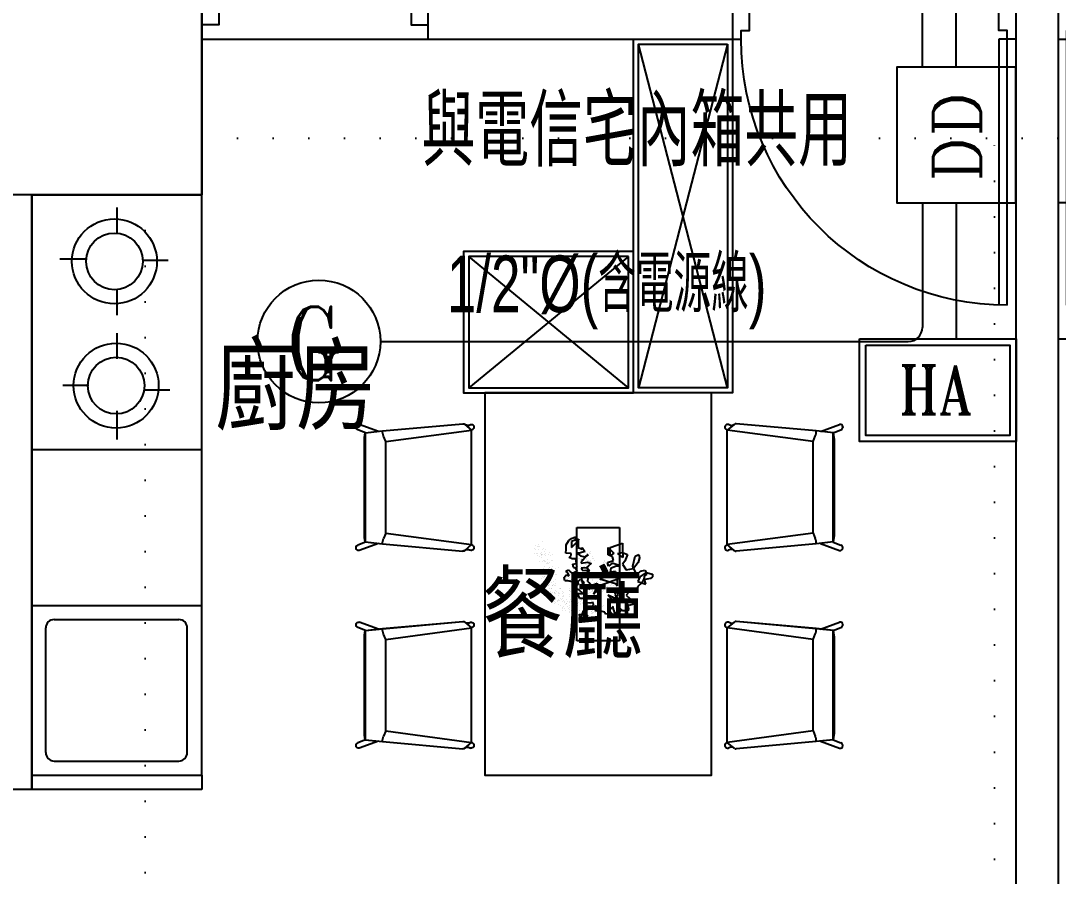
# Model space of a CAD drawing. Header units: millimetres. Extents: x 45074 to 106565, y 51012 to 60222.
# Drawn here: x 103331.4 to 103697.9, y 55359.9 to 55662 of the extents above; entities that cross this region are included whole.
import ezdxf
from ezdxf.enums import TextEntityAlignment as Align

# ---------------------------------------------------------------- set-up
doc = ezdxf.new("R2010")
doc.units = ezdxf.units.MM
doc.header["$LTSCALE"] = 50
doc.header["$MEASUREMENT"] = 0
doc.linetypes.add('DOT', pattern=[0.25, 0, -0.25])
doc.layers.get('0').update_dxf_attribs({"color": 8, "linetype": 'CONTINUOUS'})
for name, color, linetype in [('00', 7, 'DOT'), ('22', 3, 'CONTINUOUS'), ('22-監控', 3, 'CONTINUOUS'), ('22L', 241, 'CONTINUOUS')]:
    doc.layers.add(name, color=color, linetype=linetype)
doc.styles.add('CHINA', font='c2', dxfattribs={"bigfont": 'china'})
doc.styles.add('DAYUM', font='romant.shx', dxfattribs={"width": 0.8, "bigfont": 'china.shx'})
doc.styles.add('LMP', font='COMPLEX.shx', dxfattribs={"bigfont": 'genie.shx'})
doc.styles.add('NOTHING', font='TC-SIMP.SHX', dxfattribs={"bigfont": 'AE.SHX'})

# ---------------------------------------------------------------- blocks, each defined once
blk = doc.blocks.new('*U25', base_point=(556940.24, 45415.43))
for p, q in [((556890.24, 45422.93), (556890.24, 45407.93)), ((556990.24, 45422.93), (556990.24, 45407.93)), ((556893.24, 45313.93), (556893.24, 45407.93)), ((556893.24, 45407.93), (556896.24, 45407.93)), ((556896.24, 45407.93), (556896.24, 45313.93))]:
    blk.add_line(p, q)
for points in [[(556890.24, 45407.93), (556893.24, 45407.93), (556893.24, 45410.93), (556896.24, 45410.93), (556896.24, 45417.93), (556890.24, 45417.93)], [(556990.24, 45407.93), (556987.24, 45407.93), (556987.24, 45410.93), (556984.24, 45410.93), (556984.24, 45417.93), (556990.24, 45417.93)]]:
    blk.add_lwpolyline(points)
blk.add_arc((556893.24, 45407.93), 94, -90, 0)
blk = doc.blocks.new('*U26', base_point=(557135.24, 45415.43))
for p, q in [((557169.24, 45422.93), (557169.24, 45496.93)), ((557172.24, 45496.93), (557172.24, 45422.93)), ((557095.24, 45407.93), (557095.24, 45422.93)), ((557169.24, 45422.93), (557095.24, 45422.93)), ((557172.24, 45422.93), (557169.24, 45422.93)), ((557175.24, 45407.93), (557175.24, 45422.93)), ((557175.24, 45407.93), (557095.24, 45407.93))]:
    blk.add_line(p, q)
for points in [[(557095.24, 45422.93), (557098.24, 45422.93), (557098.24, 45419.93), (557101.24, 45419.93), (557101.24, 45412.93), (557095.24, 45412.93)], [(557175.24, 45422.93), (557172.24, 45422.93), (557172.24, 45419.93), (557169.24, 45419.93), (557169.24, 45412.93), (557175.24, 45412.93)]]:
    blk.add_lwpolyline(points)
blk.add_arc((557172.24, 45422.93), 74, 90, 180)
blk = doc.blocks.new('A$C7FF613AF')
for p, q in [((5.33, 109.63), (-9.67, 109.63)), ((-9.67, 109.63), (-9.67, 69.63)), ((5.33, 69.63), (5.33, 109.63)), ((-12.31, 99.21), (-12.31, 99.21)), ((-12.29, 99.82), (-12.29, 99.82)), ((-10.52, 100.04), (-10.52, 100.04)), ((-10.49, 101.16), (-10.49, 101.16)), ((-10.38, 101.27), (-10.38, 101.27)), ((-10.1, 99.77), (-10.1, 99.77)), ((-9.74, 99.8), (-9.74, 99.8)), ((-9.49, 100.25), (-9.49, 100.25)), ((-8.53, 102.37), (-8.78, 100.31)), ((-8.78, 100.31), (-5.96, 100.49)), ((-7.4, 99.06), (-8.53, 102.37)), ((-7.41, 100.04), (-7.41, 100.04)), ((-6.9, 102.06), (-7.4, 99.06)), ((-7.29, 99.09), (-7.29, 99.09)), ((-7.04, 99.9), (-7.04, 99.9)), ((-6.99, 99.78), (-6.99, 99.78)), ((-5.96, 100.49), (-6.9, 102.06)), ((-6.77, 99.16), (-6.77, 99.16)), ((-5.95, 99.27), (-5.95, 99.27)), ((-4.6, 99.44), (-4.6, 99.44)), ((-4.44, 99.25), (-4.44, 99.25)), ((-4.42, 99.93), (-4.42, 99.93)), ((-4.3, 100.05), (-4.3, 100.05)), ((-4.25, 99.08), (-4.25, 99.08)), ((-4.07, 99.51), (-4.07, 99.51)), ((-3.87, 99.78), (-3.87, 99.78)), ((-3.26, 99.62), (-3.26, 99.62)), ((-2.6, 98.04), (-3.09, 99.32)), ((-3.09, 99.32), (-2.85, 98.68)), ((-3.07, 99), (-3.07, 99)), ((0.2, 99.5), (-1.26, 99.14)), ((-1.26, 99.14), (-1.26, 97.98)), ((0.5, 100.3), (0.2, 99.5)), ((2.63, 100.05), (0.5, 100.3)), ((1.72, 98.96), (2.63, 100.05)), ((3.12, 97.5), (1.72, 98.96)), ((3.79, 100.05), (3.3, 98.53)), ((5.56, 99.44), (3.79, 100.05)), ((5.74, 98.35), (5.56, 99.44)), ((6.59, 99.02), (5.74, 98.35)), ((8.42, 99.08), (6.59, 99.02)), ((8.6, 98.41), (8.42, 99.08)), ((-17.49, 95.83), (-17.49, 95.83)), ((-17.46, 96.65), (-17.46, 96.65)), ((-17.12, 96.28), (-17.12, 96.28)), ((-16.61, 95.27), (-16.61, 95.27)), ((-16.46, 95.74), (-16.46, 95.74)), ((-16.28, 95.57), (-16.28, 95.57)), ((-16.14, 96.87), (-16.14, 96.87)), ((-15.8, 95.38), (-15.8, 95.38)), ((-15.52, 97.25), (-15.52, 97.25)), ((-14.85, 97.86), (-14.85, 97.86)), ((-14.84, 98.09), (-14.84, 98.09)), ((-14.81, 98.79), (-14.81, 98.79)), ((-14.79, 95.93), (-14.79, 95.93)), ((-14.45, 97.53), (-14.45, 97.53)), ((-14.44, 95.56), (-14.44, 95.56)), ((-14.03, 98.2), (-14.03, 98.2)), ((-14, 96.29), (-14, 96.29)), ((-13.92, 95.63), (-13.92, 95.63)), ((-13.64, 98.78), (-13.64, 98.78)), ((-13.58, 96.85), (-13.58, 96.85)), ((-13.45, 96.62), (-13.45, 96.62)), ((-13.27, 96.45), (-13.27, 96.45)), ((-13.11, 95.73), (-13.11, 95.73)), ((-12.83, 97.53), (-12.83, 97.53)), ((-12.67, 98.38), (-12.67, 98.38)), ((-12.41, 97.26), (-12.41, 97.26)), ((-12.4, 95.65), (-12.4, 95.65)), ((-12.23, 97.89), (-12.23, 97.89)), ((-12.17, 95.96), (-12.17, 95.96)), ((-12.15, 98.45), (-12.15, 98.45)), ((-11.75, 95.91), (-11.75, 95.91)), ((-11.7, 98.8), (-11.7, 98.8)), ((-11.44, 98.41), (-11.44, 98.41)), ((-11.34, 98.56), (-11.34, 98.56)), ((-11.23, 95.98), (-11.23, 95.98)), ((-10.94, 98.88), (-10.94, 98.88)), ((-10.89, 96.29), (-10.89, 96.29)), ((-10.88, 96.95), (-10.88, 96.95)), ((-10.45, 97.5), (-10.45, 97.5)), ((-10.41, 96.09), (-10.41, 96.09)), ((-10.26, 97.33), (-10.26, 97.33)), ((-9.98, 98.74), (-9.98, 98.74)), ((-9.72, 97.53), (-9.72, 97.53)), ((-9.67, 97.88), (-9.67, 97.88)), ((-9.61, 95.95), (-9.61, 95.95)), ((-9.46, 98.8), (-9.46, 98.8)), ((-9.39, 96.53), (-9.39, 96.53)), ((-9.29, 97.27), (-9.29, 97.27)), ((-9.06, 96.27), (-9.06, 96.27)), ((-8.65, 98.91), (-8.65, 98.91)), ((-8.58, 98.8), (-8.58, 98.8)), ((-8.54, 96.34), (-8.54, 96.34)), ((-8.4, 95.62), (-8.4, 95.62)), ((-8.26, 96.98), (-8.26, 96.98)), ((-8.21, 95.45), (-8.21, 95.45)), ((-7.78, 96.3), (-7.78, 96.3)), ((-7.72, 96.44), (-7.72, 96.44)), ((-7.44, 98.37), (-7.44, 98.37)), ((-7.26, 98.21), (-7.26, 98.21)), ((-6.97, 97.97), (-6.97, 97.97)), ((-6.08, 96.28), (-6.5, 95.55)), ((-6.5, 95.55), (-6.38, 94.88)), ((-6.39, 97.41), (-6.39, 97.41)), ((-6.18, 97.27), (-6.18, 97.27)), ((-5.16, 96.4), (-6.08, 96.28)), ((-5.84, 96.69), (-5.84, 96.69)), ((-5.77, 98.9), (-5.77, 98.9)), ((-5.7, 96.97), (-5.7, 96.97)), ((-5.47, 98.81), (-5.47, 98.81)), ((-5.39, 96.5), (-5.39, 96.5)), ((-5.21, 96.33), (-5.21, 96.33)), ((-3.88, 96.09), (-5.16, 96.4)), ((-5.03, 96.8), (-5.03, 96.8)), ((-4.66, 96.3), (-4.66, 96.3)), ((-2.85, 98.68), (-4.43, 97.56)), ((-4.43, 97.56), (-3.82, 96.95)), ((-4.36, 98.01), (-4.36, 98.01)), ((-4.34, 95.53), (-4.34, 95.53)), ((-4.29, 96.08), (-4.29, 96.08)), ((-3.82, 96.95), (-3.88, 96.09)), ((-3.67, 96.98), (-3.67, 96.98)), ((-3.49, 97.55), (-3.49, 97.55)), ((-3.38, 98.29), (-3.38, 98.29)), ((-3.15, 97.04), (-3.15, 97.04)), ((-3.07, 97.28), (-3.07, 97.28)), ((-3, 97.07), (-3, 97.07)), ((-1.26, 97.98), (-2.6, 98.04)), ((-2.39, 97.37), (-2.39, 97.37)), ((-2.34, 97.15), (-2.34, 97.15)), ((-2.2, 97.21), (-2.2, 97.21)), ((-1.8, 97.99), (-1.8, 97.99)), ((-1.73, 96.07), (-1.73, 96.07)), ((-1.55, 96.31), (-1.55, 96.31)), ((-1.33, 96.41), (-1.33, 96.41)), ((-0.98, 97.33), (-0.98, 97.33)), ((-0.46, 97.4), (-0.46, 97.4)), ((-0.39, 97.1), (-0.39, 97.1)), ((3.3, 98.53), (3.12, 97.5)), ((8.12, 96.7), (8.6, 98.41)), ((8.79, 97.19), (8.12, 96.7)), ((10.68, 96.64), (8.79, 97.19)), ((9.09, 94.88), (11.22, 95.36)), ((11.22, 95.36), (10.68, 96.64)), ((-21.07, 92.1), (-21.07, 92.1)), ((-20.56, 92.5), (-20.56, 92.5)), ((-20.42, 92.11), (-20.42, 92.11)), ((-20.26, 92.2), (-20.26, 92.2)), ((-20.24, 91.94), (-20.24, 91.94)), ((-20.14, 92.23), (-20.14, 92.23)), ((-19.92, 91.99), (-19.92, 91.99)), ((-19.82, 94.85), (-19.82, 94.85)), ((-19.47, 94.86), (-19.47, 94.86)), ((-19.3, 94.92), (-19.3, 94.92)), ((-19.28, 94.69), (-19.28, 94.69)), ((-18.9, 92.38), (-18.9, 92.38)), ((-18.69, 94.91), (-18.69, 94.91)), ((-18.63, 92.98), (-18.63, 92.98)), ((-18.49, 95.03), (-18.49, 95.03)), ((-18.41, 93.9), (-18.41, 93.9)), ((-18.38, 92.45), (-18.38, 92.45)), ((-18.25, 95.01), (-18.25, 95.01)), ((-17.83, 94.74), (-17.83, 94.74)), ((-17.57, 92.56), (-17.57, 92.56)), ((-17.44, 92.51), (-17.44, 92.51)), ((-17.42, 93.9), (-17.42, 93.9)), ((-17.42, 92.99), (-17.42, 92.99)), ((-17.36, 91.98), (-17.36, 91.98)), ((-17.23, 92.82), (-17.23, 92.82)), ((-17.13, 95.2), (-17.13, 95.2)), ((-17.02, 92.24), (-17.02, 92.24)), ((-16.31, 93.78), (-16.31, 93.78)), ((-16.21, 92.74), (-16.21, 92.74)), ((-16.08, 94.94), (-16.08, 94.94)), ((-16.01, 93.01), (-16.01, 93.01)), ((-15.69, 92.81), (-15.69, 92.81)), ((-15.41, 94.78), (-15.41, 94.78)), ((-15.14, 95.02), (-15.14, 95.02)), ((-14.88, 92.91), (-14.88, 92.91)), ((-14.72, 94.75), (-14.72, 94.75)), ((-14.72, 94), (-14.72, 94)), ((-14.66, 92.07), (-14.66, 92.07)), ((-14.41, 93.86), (-14.41, 93.86)), ((-14.33, 92.51), (-14.33, 92.51)), ((-14.23, 93.69), (-14.23, 93.69)), ((-13.52, 94.93), (-13.52, 94.93)), ((-12.36, 91.99), (-12.36, 91.99)), ((-12.18, 93.27), (-12.18, 93.27)), ((-12.18, 91.82), (-12.18, 91.82)), ((-12.11, 94.04), (-12.11, 94.04)), ((-12.04, 92.11), (-12.04, 92.11)), ((-12.02, 95.02), (-12.02, 95.02)), ((-11.6, 94.76), (-11.6, 94.76)), ((-11.4, 94.74), (-11.4, 94.74)), ((-11.22, 94.57), (-11.22, 94.57)), ((-11.22, 92.52), (-11.22, 92.52)), ((-10.83, 93.45), (-10.83, 93.45)), ((-10.82, 95.02), (-10.82, 95.02)), ((-10.79, 92.25), (-10.79, 92.25)), ((-10.75, 93.1), (-10.75, 93.1)), ((-10.35, 93.77), (-10.35, 93.77)), ((-10.31, 93.51), (-10.31, 93.51)), ((-9.79, 91.65), (-10.1, 90.37)), ((-10.08, 93.79), (-10.08, 93.79)), ((-9.06, 91.53), (-9.79, 91.65)), ((-9.55, 94.02), (-9.55, 94.02)), ((-9.49, 93.62), (-9.49, 93.62)), ((-9.48, 92.1), (-9.48, 92.1)), ((-8.64, 94.76), (-9.43, 92.93)), ((-9.43, 92.93), (-7.54, 92.93)), ((-9.35, 92.86), (-9.35, 92.86)), ((-9.17, 92.69), (-9.17, 92.69)), ((-7.54, 92.93), (-9.06, 91.53)), ((-8.91, 95.03), (-8.91, 95.03)), ((-7.3, 94.69), (-8.64, 94.76)), ((-8.49, 94.76), (-8.49, 94.76)), ((-8.3, 91.9), (-8.3, 91.9)), ((-8.2, 95.06), (-8.2, 95.06)), ((-8.14, 93.13), (-8.14, 93.13)), ((-8.13, 93.8), (-8.13, 93.8)), ((-8.1, 92.53), (-8.1, 92.53)), ((-7.68, 92.26), (-7.68, 92.26)), ((-7.61, 93.87), (-7.61, 93.87)), ((-7.34, 94.65), (-7.34, 94.65)), ((-6.38, 94.88), (-7.3, 94.69)), ((-6.97, 93.79), (-6.97, 93.79)), ((-6.85, 94.12), (-6.85, 94.12)), ((-6.8, 93.98), (-6.8, 93.98)), ((-6.78, 92.19), (-6.78, 92.19)), ((-6.35, 93.74), (-6.35, 93.74)), ((-6.16, 93.57), (-6.16, 93.57)), ((-5.79, 95.04), (-5.79, 95.04)), ((-5.64, 95.05), (-5.64, 95.05)), ((-5.58, 93.12), (-5.58, 93.12)), ((-5.44, 94.15), (-5.44, 94.15)), ((-5.37, 94.77), (-5.37, 94.77)), ((-5.29, 92.77), (-5.29, 92.77)), ((-4.99, 92.53), (-4.99, 92.53)), ((-4.92, 94.22), (-4.92, 94.22)), ((-4.57, 92.26), (-4.57, 92.26)), ((-4.52, 91.69), (-4.52, 91.69)), ((-4.3, 91.86), (-4.3, 91.86)), ((-4.23, 94.15), (-4.23, 94.15)), ((-4.17, 92.23), (-4.17, 92.23)), ((-4.11, 94.33), (-4.11, 94.33)), ((-4.11, 91.69), (-4.11, 91.69)), ((-4, 91.75), (-4, 91.75)), ((-3.85, 93.8), (-3.85, 93.8)), ((-2.67, 90.62), (-3.76, 93.17)), ((-3.76, 93.17), (-1.02, 89.89)), ((-3.19, 91.86), (-3.19, 91.86)), ((-2.94, 95.14), (-2.94, 95.14)), ((-2.88, 93.22), (-2.88, 93.22)), ((-2.79, 91.89), (-1.75, 93.42)), ((-2.54, 89.34), (-2.79, 91.89)), ((-1.2, 92.2), (-2.67, 90.62)), ((-1.87, 92.54), (-1.87, 92.54)), ((-1.83, 92.04), (-1.83, 92.04)), ((-1.75, 93.42), (-1.2, 92.2)), ((-1.61, 92.21), (-1.61, 92.21)), ((-1.45, 92.27), (-1.45, 92.27)), ((-1.31, 92.11), (-1.31, 92.11)), ((-1.29, 92.74), (-1.29, 92.74)), ((-1.11, 92.57), (-1.11, 92.57)), ((-0.5, 92.22), (-0.5, 92.22)), ((-0.24, 91.77), (-0.24, 91.77)), ((1.27, 93.54), (3.07, 95.27)), ((5.02, 95.16), (1.27, 93.54)), ((3.07, 95.27), (4.9, 93.41)), ((3.71, 93.23), (5.02, 95.16)), ((4.52, 91.41), (3.71, 93.23)), ((4.9, 93.41), (4.52, 91.41)), ((7.75, 93.54), (9.09, 94.88)), ((8.67, 92.44), (7.75, 93.54)), ((10.07, 92.26), (8.67, 92.44)), ((11.41, 91.77), (10.07, 92.26)), ((11.89, 90.49), (11.41, 91.77)), ((-20.15, 89.63), (-20.15, 89.63)), ((-19.86, 90.06), (-19.86, 90.06)), ((-19.75, 90), (-19.75, 90)), ((-19.37, 91.14), (-19.37, 91.14)), ((-19.34, 89.74), (-19.34, 89.74)), ((-19.33, 89.73), (-19.33, 89.73)), ((-18.62, 91.27), (-18.62, 91.27)), ((-18.57, 91.05), (-18.57, 91.05)), ((-18.5, 89.13), (-18.5, 89.13)), ((-18.37, 90.23), (-18.37, 90.23)), ((-18.19, 90.06), (-18.19, 90.06)), ((-17.98, 89.91), (-17.98, 89.91)), ((-17.81, 88.76), (-17.81, 88.76)), ((-17.46, 89.98), (-17.46, 89.98)), ((-17.32, 89.26), (-17.32, 89.26)), ((-17.3, 90.05), (-17.3, 90.05)), ((-17.24, 88.12), (-17.24, 88.12)), ((-15.95, 91.09), (-15.95, 91.09)), ((-15.5, 91.27), (-15.5, 91.27)), ((-15.37, 91.11), (-15.37, 91.11)), ((-13.91, 88.47), (-14.17, 87.31)), ((-12.98, 88.47), (-13.91, 88.47)), ((-13.03, 87.98), (-13.03, 87.98)), ((-11.27, 88.78), (-12.98, 88.47)), ((-12.39, 91.28), (-12.39, 91.28)), ((-12.26, 88.26), (-12.26, 88.26)), ((-11.92, 88.25), (-11.92, 88.25)), ((-11.67, 88.16), (-11.67, 88.16)), ((-11.58, 88.78), (-11.58, 88.78)), ((-11.31, 91.02), (-11.31, 91.02)), ((-9.63, 87.91), (-11.27, 88.78)), ((-11.26, 90.8), (-11.26, 90.8)), ((-11.15, 88.22), (-11.15, 88.22)), ((-10.69, 91.17), (-10.69, 91.17)), ((-10.63, 89.24), (-10.63, 89.24)), ((-10.34, 88.33), (-10.34, 88.33)), ((-10.1, 90.37), (-9.12, 89.64)), ((-9.9, 90.98), (-9.9, 90.98)), ((-9.42, 90.17), (-9.42, 90.17)), ((-9.38, 91.05), (-9.38, 91.05)), ((-9.36, 88.24), (-9.36, 88.24)), ((-9.28, 91.28), (-9.28, 91.28)), ((-9.26, 89.14), (-9.26, 89.14)), ((-9.12, 89.64), (-9.25, 88.73)), ((-9.25, 88.73), (-8.39, 87.94)), ((-8.98, 88.51), (-8.98, 88.51)), ((-8.57, 91.15), (-8.57, 91.15)), ((-8.47, 88.78), (-8.47, 88.78)), ((-8.46, 88.58), (-8.46, 88.58)), ((-8.39, 87.94), (-7.17, 88.91)), ((-8.26, 88.23), (-8.26, 88.23)), ((-7.78, 88.42), (-8.21, 86.96)), ((-8.07, 91.2), (-8.07, 91.2)), ((-8.01, 89.28), (-8.01, 89.28)), ((-7.42, 89.76), (-7.78, 88.42)), ((-7.65, 88.69), (-7.65, 88.69)), ((-7.17, 88.91), (-7.42, 89.76)), ((-7.3, 90.98), (-7.3, 90.98)), ((-7.21, 91.33), (-7.21, 91.33)), ((-7.12, 90.82), (-7.12, 90.82)), ((-6.69, 91.4), (-6.69, 91.4)), ((-6.29, 88.86), (-6.29, 88.86)), ((-6.25, 90.02), (-6.25, 90.02)), ((-6.16, 91.29), (-6.16, 91.29)), ((-5.59, 91.53), (-6.02, 90.74)), ((-6.02, 90.74), (-2.54, 89.34)), ((-5.96, 88.55), (-5.16, 89.46)), ((-5.83, 87.51), (-5.96, 88.55)), ((-5.88, 91.51), (-5.88, 91.51)), ((-5.77, 88.93), (-5.77, 88.93)), ((-4.19, 90.49), (-5.59, 91.53)), ((-5.51, 91.19), (-5.51, 91.19)), ((-5.45, 89.26), (-5.45, 89.26)), ((-5.35, 88.79), (-5.35, 88.79)), ((-5.26, 89.11), (-5.26, 89.11)), ((-5.16, 89.46), (-4.19, 90.49)), ((-5.07, 88.94), (-5.07, 88.94)), ((-4.96, 89.04), (-4.96, 89.04)), ((-4.2, 88.14), (-4.2, 88.14)), ((-4.18, 90.03), (-4.18, 90.03)), ((-4.1, 90.3), (-4.1, 90.3)), ((-4.04, 88.37), (-4.04, 88.37)), ((-3.6, 89.22), (-3.6, 89.22)), ((-3.24, 90.9), (-3.24, 90.9)), ((-3.08, 89.29), (-3.08, 89.29)), ((-3.05, 91.3), (-3.05, 91.3)), ((-2.81, 91.29), (-2.81, 91.29)), ((-2.27, 89.39), (-2.27, 89.39)), ((-2.24, 88.79), (-2.24, 88.79)), ((-1.57, 87.75), (3.91, 89.46)), ((-1.55, 90.29), (-1.55, 90.29)), ((-1.48, 88.36), (-1.48, 88.36)), ((-1.19, 89.02), (-1.19, 89.02)), ((-1.07, 90.03), (-1.07, 90.03)), ((-1.02, 89.89), (5.38, 87.57)), ((-0.91, 89.57), (-0.91, 89.57)), ((-0.64, 89.76), (-0.64, 89.76)), ((-0.39, 89.64), (-0.39, 89.64)), ((-0.2, 91.32), (-0.2, 91.32)), ((-0.2, 88.11), (-0.2, 88.11)), ((-0.13, 89.4), (-0.13, 89.4)), ((0.07, 91.3), (0.07, 91.3)), ((0.43, 89.75), (0.43, 89.75)), ((0.76, 90.86), (0.76, 90.86)), ((0.87, 88.8), (0.87, 88.8)), ((0.94, 90.69), (0.94, 90.69)), ((1.16, 90.38), (1.16, 90.38)), ((1.22, 88.46), (1.22, 88.46)), ((2.31, 90), (2.31, 90)), ((2.47, 89.77), (2.47, 89.77)), ((2.81, 88.98), (2.81, 88.98)), ((3.12, 90.1), (3.12, 90.1)), ((3.84, 88.49), (3.84, 88.49)), ((3.86, 88.02), (3.86, 88.02)), ((3.91, 89.46), (4.64, 90.19)), ((3.99, 88.8), (3.99, 88.8)), ((4.64, 90.19), (4.71, 86.66)), ((13.3, 89.22), (11.89, 90.49)), ((11.89, 88.73), (14.7, 89.7)), ((12.5, 87.08), (11.89, 88.73)), ((14.12, 87.48), (13.3, 89.22)), ((15, 87.94), (14.09, 88.18)), ((14.09, 88.18), (14.15, 86.78)), ((14.7, 89.7), (14.12, 87.48)), ((-22.06, 87.49), (-22.06, 87.49)), ((-21.92, 86.81), (-21.92, 86.81)), ((-21.63, 87.22), (-21.63, 87.22)), ((-21.25, 84.99), (-21.25, 84.99)), ((-21.14, 87.1), (-21.14, 87.1)), ((-21.11, 86.91), (-21.11, 86.91)), ((-21.08, 85.17), (-21.08, 85.17)), ((-21, 84.34), (-21, 84.34)), ((-20.83, 84.72), (-20.83, 84.72)), ((-20.29, 84.72), (-20.29, 84.72)), ((-20.19, 84.45), (-20.19, 84.45)), ((-20.12, 86.25), (-20.12, 86.25)), ((-20.1, 84.55), (-20.1, 84.55)), ((-19.75, 87.09), (-19.75, 87.09)), ((-19.73, 86.21), (-19.73, 86.21)), ((-19.67, 84.28), (-19.67, 84.28)), ((-19.33, 87.47), (-19.33, 87.47)), ((-19.23, 87.16), (-19.23, 87.16)), ((-19.15, 87.31), (-19.15, 87.31)), ((-18.94, 87.5), (-18.94, 87.5)), ((-18.83, 84.62), (-18.83, 84.62)), ((-18.52, 87.23), (-18.52, 87.23)), ((-18.44, 87.2), (-18.44, 87.2)), ((-18.42, 87.27), (-18.42, 87.27)), ((-18.31, 84.69), (-18.31, 84.69)), ((-18.28, 86.51), (-18.28, 86.51)), ((-18.13, 84.99), (-18.13, 84.99)), ((-17.71, 84.72), (-17.71, 84.72)), ((-17.49, 84.8), (-17.49, 84.8)), ((-17.17, 86.2), (-17.17, 86.2)), ((-17, 86.26), (-17, 86.26)), ((-14.17, 87.31), (-13.5, 86.38)), ((-13.85, 87.87), (-13.85, 87.87)), ((-12.93, 85.62), (-13.53, 85.02)), ((-13.53, 85.02), (-12.69, 84.55)), ((-13.5, 86.38), (-12.46, 86.66)), ((-13.27, 87.22), (-13.27, 87.22)), ((-13.2, 85.29), (-13.2, 85.29)), ((-12.46, 86.66), (-12.93, 85.62)), ((-12.92, 85.4), (-12.92, 85.4)), ((-12.71, 87.51), (-12.71, 87.51)), ((-12.69, 84.55), (-11.7, 85.48)), ((-12.29, 87.24), (-12.29, 87.24)), ((-12.11, 85.51), (-12.11, 85.51)), ((-11.85, 86.33), (-11.85, 86.33)), ((-11.7, 85.48), (-11.01, 86.07)), ((-10.46, 87.51), (-11.32, 86.11)), ((-11.32, 86.11), (-10.34, 85.32)), ((-11.27, 87.35), (-11.27, 87.35)), ((-11.08, 87.18), (-11.08, 87.18)), ((-11.01, 86.07), (-10.15, 85.78)), ((-10.77, 86.27), (-10.77, 86.27)), ((-10.74, 87.69), (-9.63, 87.91)), ((-9.63, 86.28), (-10.74, 87.69)), ((-10.56, 87.32), (-10.56, 87.32)), ((-9.67, 87.15), (-10.46, 87.51)), ((-10.34, 85.32), (-9.49, 85.2)), ((-10.21, 86.39), (-10.21, 86.39)), ((-10.15, 85.78), (-9.63, 86.28)), ((-9.49, 85.2), (-10.04, 84.16)), ((-8.21, 86.96), (-9.67, 87.15)), ((-9.49, 85.2), (-9.49, 85.2)), ((-9.49, 85.2), (-9.49, 85.2)), ((-5.59, 86.17), (-8.21, 86.96)), ((-8.21, 86.96), (-5.55, 86.33)), ((-8.21, 83.98), (-7.78, 84.77)), ((-8.06, 86.04), (-8.06, 86.04)), ((-7.88, 85.42), (-7.88, 85.42)), ((-7.78, 84.77), (-5.16, 84.95)), ((-7.66, 86.28), (-7.66, 86.28)), ((-7.54, 86.11), (-7.54, 86.11)), ((-6.73, 86.22), (-6.73, 86.22)), ((-6.59, 86.41), (-6.59, 86.41)), ((-6.53, 84.49), (-6.53, 84.49)), ((-6.49, 87.52), (-6.49, 87.52)), ((-6.21, 86.35), (-6.21, 86.35)), ((-6.17, 83.74), (-5.59, 86.17)), ((-5.16, 84.95), (-6.17, 83.74)), ((-6.06, 87.25), (-6.06, 87.25)), ((-6.03, 86.18), (-6.03, 86.18)), ((-5.55, 86.33), (-5.83, 87.51)), ((-5.68, 85.01), (-5.68, 85.01)), ((-5.39, 87.34), (-5.39, 87.34)), ((-5.37, 86.4), (-5.37, 86.4)), ((-5.33, 85.41), (-5.33, 85.41)), ((-5.26, 84.75), (-5.26, 84.75)), ((-5.16, 85.38), (-5.16, 85.38)), ((-4.85, 86.46), (-4.85, 86.46)), ((-4.55, 86.28), (-4.55, 86.28)), ((-4.04, 86.57), (-4.04, 86.57)), ((-3.98, 86.45), (-3.98, 86.45)), ((-3.37, 87.52), (-3.37, 87.52)), ((-3.21, 87.23), (-3.21, 87.23)), ((-3.02, 87.06), (-3.02, 87.06)), ((-2.95, 87.26), (-2.95, 87.26)), ((-2.69, 87.44), (-2.69, 87.44)), ((-2.68, 86.75), (-2.68, 86.75)), ((-2.16, 86.82), (-2.16, 86.82)), ((-2.15, 86.26), (-2.15, 86.26)), ((1.54, 86.84), (-1.57, 87.75)), ((-1.43, 86.29), (-1.43, 86.29)), ((-1.42, 86.43), (-1.42, 86.43)), ((-1.34, 86.93), (-1.34, 86.93)), ((-1.16, 85.35), (-1.16, 85.35)), ((-0.42, 84.46), (-0.42, 84.46)), ((-0.26, 87.53), (-0.26, 87.53)), ((-0.07, 87.47), (-0.07, 87.47)), ((-0.02, 87.94), (-0.02, 87.94)), ((0.01, 87.11), (0.01, 87.11)), ((0.16, 87.26), (0.16, 87.26)), ((0.54, 87.17), (0.54, 87.17)), ((0.85, 87.14), (0.85, 87.14)), ((1.28, 86.53), (1.28, 86.53)), ((1.35, 87.28), (1.35, 87.28)), ((5.38, 87.57), (1.54, 86.84)), ((1.68, 86.29), (1.68, 86.29)), ((1.85, 86.23), (1.85, 86.23)), ((2.03, 86.06), (2.03, 86.06)), ((3.91, 85.14), (2.21, 85.44)), ((2.21, 85.44), (2.45, 83.92)), ((4.71, 86.66), (3.91, 85.14)), ((4.04, 87.64), (4.04, 87.64)), ((4.86, 87.11), (4.86, 87.11)), ((5.19, 87.55), (5.19, 87.55)), ((6.47, 82.64), (7.69, 84.65)), ((7.69, 84.65), (10.31, 84.1)), ((10.31, 84.1), (11.04, 85.62)), ((11.04, 85.62), (11.77, 86.05)), ((11.77, 86.05), (12.81, 85.02)), ((14.76, 85.5), (12.5, 87.08)), ((12.81, 85.02), (14.27, 84.77)), ((14.15, 86.78), (15.16, 86.11)), ((14.27, 84.77), (14.76, 85.5)), ((14.76, 85.5), (17.07, 86.17)), ((15.16, 86.11), (14.76, 85.5)), ((16.34, 87.63), (15, 87.94)), ((17.01, 87.02), (16.34, 87.63)), ((17.07, 86.17), (17.01, 87.02)), ((-22.77, 81.52), (-22.77, 81.52)), ((-21.96, 81.62), (-21.96, 81.62)), ((-21.62, 81.24), (-21.62, 81.24)), ((-21.52, 84.27), (-21.52, 84.27)), ((-21.06, 81.79), (-21.06, 81.79)), ((-21.02, 83.25), (-21.02, 83.25)), ((-20.95, 81.32), (-20.95, 81.32)), ((-20.6, 81.8), (-20.6, 81.8)), ((-20.44, 82.48), (-20.44, 82.48)), ((-20.19, 81), (-20.19, 81)), ((-20.08, 81.87), (-20.08, 81.87)), ((-20.02, 82.21), (-20.02, 82.21)), ((-19.6, 82.36), (-19.6, 82.36)), ((-19.31, 83.75), (-19.31, 83.75)), ((-19.26, 81.98), (-19.26, 81.98)), ((-19.23, 83.75), (-19.23, 83.75)), ((-18.5, 81.25), (-18.5, 81.25)), ((-18.32, 83.34), (-18.32, 83.34)), ((-18.25, 81.42), (-18.25, 81.42)), ((-17.11, 84.27), (-17.11, 84.27)), ((-16.19, 83.76), (-16.19, 83.76)), ((-11.38, 80.75), (-12.35, 80.21)), ((-10.04, 80.69), (-11.38, 80.75)), ((-10.89, 83.74), (-11.13, 82.58)), ((-11.13, 82.58), (-9.85, 82.4)), ((-10.04, 84.16), (-10.89, 83.74)), ((-10.89, 83.74), (-10.89, 83.74)), ((-9.85, 82.4), (-10.04, 80.69)), ((-9.85, 82.4), (-9.85, 82.4)), ((-9.83, 83.22), (-9.83, 83.22)), ((-9.31, 83.29), (-9.31, 83.29)), ((-8.91, 80.75), (-8.91, 80.75)), ((-8.5, 83.4), (-8.5, 83.4)), ((-8.39, 80.82), (-8.39, 80.82)), ((-7.6, 84.04), (-8.21, 83.98)), ((-8.03, 81.42), (-8.21, 82.21)), ((-8.21, 82.21), (-8.21, 82.21)), ((-8.21, 82.21), (-5.89, 81.91)), ((-8.12, 80.84), (-8.12, 80.84)), ((-7.42, 81.06), (-8.03, 81.42)), ((-7.98, 82.5), (-7.98, 82.5)), ((-7.94, 80.67), (-7.94, 80.67)), ((-7.76, 81.57), (-7.76, 81.57)), ((-6.38, 83.92), (-7.6, 84.04)), ((-7.57, 80.93), (-7.57, 80.93)), ((-7.56, 82.24), (-7.56, 82.24)), ((-6.29, 79.69), (-7.42, 81.06)), ((-7.17, 83.59), (-7.17, 83.59)), ((-7.14, 83.57), (-7.14, 83.57)), ((-6.98, 83.43), (-6.98, 83.43)), ((-6.85, 83.77), (-6.85, 83.77)), ((-6.62, 83.64), (-6.62, 83.64)), ((-6.47, 82.56), (-6.47, 82.56)), ((-6.41, 80.63), (-6.41, 80.63)), ((-5.65, 83.31), (-6.38, 83.92)), ((-6.22, 81.11), (-6.22, 81.11)), ((-6.11, 82.63), (-6.11, 82.63)), ((-6.04, 81.27), (-6.04, 81.27)), ((-5.89, 81.91), (-4.68, 82.4)), ((-5.8, 83.75), (-5.8, 83.75)), ((-5.7, 81.17), (-5.7, 81.17)), ((-4.68, 82.4), (-5.65, 83.31)), ((-5.26, 83.48), (-5.26, 83.48)), ((-5.2, 81.56), (-5.2, 81.56)), ((-5.12, 81.72), (-5.12, 81.72)), ((-4.93, 81.55), (-4.93, 81.55)), ((-4.88, 81.28), (-4.88, 81.28)), ((-4.87, 82.51), (-4.87, 82.51)), ((-4.45, 82.24), (-4.45, 82.24)), ((-4.06, 80.75), (-4.06, 80.75)), ((-3.79, 80.67), (-3.79, 80.67)), ((-3.52, 81.46), (-3.52, 81.46)), ((-0.62, 83.78), (-0.62, 83.78)), ((-0.31, 81.88), (-0.31, 81.88)), ((0.06, 83.62), (0.06, 83.62)), ((0.12, 81.69), (0.12, 81.69)), ((0.18, 81.28), (0.18, 81.28)), ((0.5, 81.99), (0.5, 81.99)), ((1.48, 83.31), (1.17, 81.97)), ((1.17, 81.97), (3.3, 81.3)), ((2.82, 82.21), (1.48, 83.31)), ((2.45, 83.92), (3.97, 83.25)), ((5.56, 83.19), (2.82, 82.21)), ((3.3, 81.3), (2.88, 80.02)), ((3.97, 83.25), (5.56, 83.19)), ((7.26, 81.55), (6.47, 82.64)), ((8.24, 79.17), (7.26, 81.55)), ((10.31, 84.1), (10.07, 83.25)), ((10.07, 83.25), (10.86, 79.78)), ((12.02, 81.97), (10.31, 84.1)), ((12.44, 80.39), (12.02, 81.97)), ((-24.63, 77.19), (-24.63, 77.19)), ((-24.54, 78.69), (-24.54, 78.69)), ((-24.15, 77.36), (-24.15, 77.36)), ((-23.92, 78.73), (-23.92, 78.73)), ((-23.73, 78.8), (-23.73, 78.8)), ((-23.45, 79.41), (-23.45, 79.41)), ((-23.39, 77.48), (-23.39, 77.48)), ((-22.75, 79.97), (-22.75, 79.97)), ((-22.37, 78.98), (-22.37, 78.98)), ((-22.33, 79.7), (-22.33, 79.7)), ((-22.2, 79.21), (-22.2, 79.21)), ((-22.16, 80.4), (-22.16, 80.4)), ((-22.1, 78.47), (-22.1, 78.47)), ((-22.01, 79.04), (-22.01, 79.04)), ((-21.94, 77.47), (-21.94, 77.47)), ((-21.85, 79.05), (-21.85, 79.05)), ((-21.52, 77.2), (-21.52, 77.2)), ((-21.14, 78.24), (-21.14, 78.24)), ((-21.03, 79.16), (-21.03, 79.16)), ((-20.89, 79.39), (-20.89, 79.39)), ((-20.83, 77.47), (-20.83, 77.47)), ((-20.81, 78.74), (-20.81, 78.74)), ((-19.68, 79.33), (-19.68, 79.33)), ((-19.48, 78.5), (-19.48, 78.5)), ((-19.15, 79.4), (-19.15, 79.4)), ((-18.14, 79.12), (-18.14, 79.12)), ((-11.68, 78.81), (-13.57, 78.74)), ((-13.57, 78.74), (-13.51, 77.34)), ((-13.51, 77.34), (-13.51, 75.73)), ((-12.35, 80.21), (-11.74, 79.48)), ((-11.74, 79.48), (-11.68, 78.81)), ((-9.73, 78.74), (-8.45, 79.66)), ((-8.7, 78.68), (-9.73, 78.74)), ((-9.21, 76.73), (-7.84, 77.34)), ((-9.11, 80.54), (-9.11, 80.54)), ((-8.9, 77.91), (-8.9, 77.91)), ((-6.87, 78.14), (-8.7, 78.68)), ((-8.45, 79.66), (-6.87, 80.02)), ((-8.35, 78.76), (-8.35, 78.76)), ((-7.99, 78.28), (-7.99, 78.28)), ((-7.84, 76.73), (-6.87, 78.14)), ((-7.84, 77.34), (-7.84, 76.73)), ((-7.69, 79.64), (-7.69, 79.64)), ((-7.47, 78.35), (-7.47, 78.35)), ((-7.18, 80), (-7.18, 80)), ((-7.07, 79.87), (-7.07, 79.87)), ((-6.87, 80.02), (-5.71, 79.35)), ((-6.76, 79.73), (-6.76, 79.73)), ((-6.65, 78.46), (-6.65, 78.46)), ((-6.34, 78.71), (-6.34, 78.71)), ((-5.71, 79.35), (-6.29, 79.69)), ((-6.08, 78.96), (-6.08, 78.96)), ((-5.89, 78.79), (-5.89, 78.79)), ((-5.29, 78.64), (-5.29, 78.64)), ((-5.24, 78.76), (-5.24, 78.76)), ((-5.02, 77.99), (-5.02, 77.99)), ((-4.77, 78.71), (-4.77, 78.71)), ((-4.06, 80.01), (-4.06, 80.01)), ((2.88, 80.02), (1.36, 79.29)), ((1.36, 79.29), (1.36, 76.73)), ((1.36, 76.73), (3.37, 78.68)), ((3.37, 78.68), (2.12, 79.66)), ((2.12, 79.66), (2.12, 76.73)), ((6.59, 80.21), (4.77, 78.81)), ((4.77, 78.81), (6.49, 78.47)), ((6.39, 76.73), (6.59, 80.21)), ((6.49, 78.47), (8.24, 79.17)), ((10.86, 79.78), (12.26, 79.17)), ((12.26, 79.17), (12.44, 80.39)), ((-24.14, 76.16), (-24.14, 76.16)), ((-23.62, 76.23), (-23.62, 76.23)), ((-23.32, 75.55), (-23.32, 75.55)), ((-23.11, 76.23), (-23.11, 76.23)), ((-22.97, 76.28), (-22.97, 76.28)), ((-21.97, 74.62), (-21.97, 74.62)), ((-13.51, 75.73), (-12.53, 74.18)), ((-12.53, 74.18), (-11.62, 73.51)), ((-11.62, 75.73), (-11.62, 76.73)), ((-11.62, 76.73), (-9.43, 74.54)), ((-11.62, 74.6), (-11.62, 75.73)), ((-10.34, 74.06), (-11.62, 74.6)), ((-11.62, 73.51), (-10.22, 72.9)), ((-10.22, 72.9), (-10.34, 74.06)), ((-9.43, 74.54), (-9, 73.63)), ((-9.21, 74.09), (-9.21, 76.73)), ((-9, 73.63), (-9.21, 74.09)), ((-7.84, 76.73), (-7.84, 76.73)), ((2.12, 76.73), (6.39, 75.23)), ((6.39, 75.23), (6.39, 76.73)), ((-9.67, 69.63), (5.33, 69.63))]:
    blk.add_line(p, q)
blk = doc.blocks.new('A$C7B003574')
for p, q in [((-224.9, 158.5), (-224.75, 158.5)), ((-222.82, 155.14), (-223.87, 157.84)), ((-184.26, 155.14), (-183.2, 157.84)), ((-182.17, 158.5), (-182.32, 158.5)), ((-223.33, 150.59), (-225.79, 157.36)), ((-222.8, 155.26), (-223.49, 149.1)), ((-222.8, 155.14), (-223.48, 149.11)), ((-184.27, 155.26), (-222.8, 155.26)), ((-222.8, 155.14), (-222.8, 155.26)), ((-184.27, 155.14), (-222.8, 155.14)), ((-187.31, 155.54), (-219.73, 155.54)), ((-184.27, 155.26), (-183.58, 149.11)), ((-184.27, 155.14), (-184.27, 155.26)), ((-184.27, 155.14), (-183.59, 149.11)), ((-183.75, 150.6), (-181.28, 157.36)), ((-223.49, 149.1), (-226.04, 120.82)), ((-223.48, 149.1), (-226.02, 120.82)), ((-219.72, 148.01), (-223.73, 117.67)), ((-219.72, 148.01), (-221.6, 148.8)), ((-187.35, 148.02), (-219.73, 148.02)), ((-187.35, 148.02), (-185.48, 148.8)), ((-187.35, 148.02), (-183.34, 117.67)), ((-183.59, 149.1), (-181.04, 120.82)), ((-183.58, 149.11), (-181.03, 120.83)), ((-225.81, 120.12), (-223.75, 117.67)), ((-225.8, 120.13), (-223.73, 117.67)), ((-225.45, 118.82), (-225.74, 118.09)), ((-224.07, 117.26), (-223.77, 117.69)), ((-183.32, 117.67), (-223.75, 117.67)), ((-181.27, 120.13), (-183.34, 117.67)), ((-181.26, 120.12), (-183.32, 117.67)), ((-183, 117.26), (-183.3, 117.69)), ((-181.62, 118.82), (-181.33, 118.09))]:
    blk.add_line(p, q)
for centre, radius, start, end in [((-224.9, 157.58), 0.918, 90.0028, 194.0571), ((-224.75, 157.58), 0.918, 16.6581, 90.0028), ((-182.32, 157.58), 0.918, 90, 163.3446), ((-182.17, 157.58), 0.918, 345.9457, 90), ((-219.56, 136.75), 18.8, 90.6212, 99.926), ((-187.51, 136.75), 18.8, 80.0768, 89.3815), ((-223.34, 144.03), 5.08, 69.9514, 91.7486), ((-183.73, 144.03), 5.08, 88.2542, 110.0514), ((-225.09, 120.74), 0.956, 174.8545, 220.5619), ((-225.09, 120.74), 0.942, 174.8545, 220.5619), ((-224.84, 117.8), 0.947, 162.1265, 324.9056), ((-226.88, 119.12), 1.46, 348.2591, 41.1927), ((-182.23, 117.8), 0.947, 215.0972, 17.8763), ((-180.19, 119.12), 1.46, 138.8101, 191.7437), ((-181.98, 120.74), 0.942, 319.4409, 5.1483), ((-181.98, 120.74), 0.956, 319.4409, 5.1483)]:
    blk.add_arc(centre, radius, start, end)
blk = doc.blocks.new('HA')
at = {"layer": '22-監控', "color": 1}
for points in [[(-96822.4, -56290), (-96663.2, -56290), (-96663.2, -56394.3), (-96822.4, -56394.3)], [(-96816.1, -56296.3), (-96669.6, -56296.3), (-96669.6, -56388.4), (-96816.1, -56388.4)]]:
    blk.add_lwpolyline(points, close=True, dxfattribs=at)
at = {"layer": '22-監控', "color": 1, "style": 'DAYUM', "width": 0.8}
blk.add_text('HA', height=49.51, dxfattribs=at).set_placement((-96745.2, -56341.9), align=Align.MIDDLE)
blk = doc.blocks.new('G')
at = {"layer": '22-監控', "color": 1}
blk.add_circle((-96737.5, -59012.7), 69.7, dxfattribs=at)
at = {"layer": '22-監控', "color": 1, "style": 'DAYUM', "width": 0.8}
blk.add_text('G', height=83.3, dxfattribs=at).set_placement((-96775.3, -59056.6))

msp = doc.modelspace()

# ---------------------------------------------------------------- linework, layer by layer
for p, q in [((103682.857, 55670.566), (103682.857, 54985.566)), ((103682.857, 55670.566), (103682.857, 54985.566)), ((103697.857, 55670.566), (103697.857, 54985.566)), ((103697.857, 55670.566), (103697.857, 54985.566)), ((103475.357, 55655.566), (103582.857, 55655.566)), ((103335.357, 55600.566), (103335.357, 55390.566)), ((103335.357, 55600.566), (103395.357, 55600.566)), ((103335.357, 55395.566), (103335.357, 55600.566)), ((103395.357, 55395.566), (103395.357, 55600.566)), ((103365.357, 55596.106), (103365.357, 55587.183)), ((103354.436, 55577.87), (103345.272, 55577.87)), ((103383.467, 55577.388), (103374.303, 55577.388)), ((103365.357, 55566.925), (103365.357, 55558.002)), ((103365.357, 55551.732), (103365.357, 55542.568)), ((103355.424, 55533.255), (103346.259, 55533.255)), ((103384.06, 55531.567), (103374.896, 55531.567)), ((103365.357, 55524.239), (103365.357, 55514.111)), ((103335.357, 55510.566), (103395.357, 55510.566)), ((103335.357, 55455.566), (103395.357, 55455.566)), ((103343.233, 55450.566), (103387.233, 55450.566)), ((103340.233, 55403.563), (103340.233, 55447.566)), ((103390.233, 55403.566), (103390.233, 55447.566)), ((103343.233, 55400.566), (103387.233, 55400.566)), ((103335.357, 55395.566), (103395.357, 55395.566)), ((103335.357, 55390.566), (103260.357, 55390.566))]:
    msp.add_line(p, q)
at = {"extrusion": (0, 0, -1)}
msp.add_line((103395.357, 55596.566), (103395.357, 55655.566), dxfattribs=at)
for points in [[(103325.357, 55670.566), (103395.357, 55670.566), (103395.357, 55600.566), (103325.357, 55600.566)], [(103581.057, 55653.766), (103581.057, 55532.366), (103549.657, 55532.366), (103549.657, 55653.766)], [(103546.057, 55578.766), (103489.657, 55578.766), (103489.657, 55532.366), (103546.057, 55532.366)], [(103395.357, 55390.566), (103335.357, 55390.566), (103335.357, 55395.566), (103395.357, 55395.566)]]:
    msp.add_lwpolyline(points, close=True)
for points in [[(103582.857, 55655.566), (103582.857, 55530.566), (103547.857, 55530.566), (103547.857, 55655.566), (103582.857, 55655.566)], [(103581.057, 55532.366), (103549.657, 55653.766)], [(103581.057, 55653.766), (103549.657, 55532.366)], [(103547.857, 55580.566), (103487.857, 55580.566), (103487.857, 55530.566), (103547.857, 55530.566), (103547.857, 55580.566)], [(103546.057, 55532.366), (103489.657, 55578.766)], [(103546.057, 55578.766), (103489.657, 55532.366)], [(103575.357, 55530.566), (103495.357, 55530.566), (103495.357, 55395.566), (103575.357, 55395.566), (103575.357, 55530.566)]]:
    msp.add_lwpolyline(points)
at = {"linetype": 'Continuous'}
msp.add_lwpolyline([(103395.357, 55395.566), (103395.357, 55600.566), (103335.357, 55600.566), (103335.357, 55395.566), (103395.357, 55395.566)], dxfattribs=at)
for centre, radius in [((103364.514, 55577.054), 15), ((103364.514, 55577.054), 10), ((103365.107, 55533.162), 15), ((103365.107, 55533.162), 10)]:
    msp.add_circle(centre, radius)
for centre, start, end in [((103343.233, 55447.566), 90, 180), ((103387.233, 55447.566), 360, 90), ((103343.233, 55403.566), 180.0578, 270), ((103387.233, 55403.566), 270, 360)]:
    msp.add_arc(centre, 3, start, end)
at = {"layer": '00'}
for p, q in [((103395.357, 55620.566), (103985.357, 55620.566)), ((103675.357, 55000.566), (103675.357, 55620.566)), ((103375.357, 55600.566), (103375.357, 55000.566))]:
    msp.add_line(p, q, dxfattribs=at)
msp.add_lwpolyline([(103325.357, 55670.566), (103395.357, 55670.566), (103395.357, 55600.566), (103325.357, 55600.566)], close=True, dxfattribs=at)
at = {"layer": '22'}
for points in [[(103682.857, 55645.673), (103640.857, 55645.673), (103640.857, 55597.673), (103682.857, 55597.673)], [(103739.857, 55597.673), (103697.857, 55597.673), (103697.857, 55549.673), (103739.857, 55549.673)]]:
    msp.add_lwpolyline(points, close=True, dxfattribs=at)
at = {"layer": '22L'}
for p, q in [((103661.857, 55645.673), (103661.857, 55965.566)), ((103649.857, 55645.673), (103649.857, 55686.659)), ((103649.857, 55597.673), (103649.857, 55553.716)), ((103661.857, 55597.673), (103661.857, 55549.663)), ((103458.438, 55548.716), (103644.857, 55548.716))]:
    msp.add_line(p, q, dxfattribs=at)
msp.add_arc((103644.857, 55553.716, 0), 5, 270, 0, dxfattribs=at)

# ---------------------------------------------------------------- block references
at = {"xscale": -1}
for name, p in [('*U26', (103435.357, 55663.066)), ('*U25', (103632.857, 55663.066))]:
    msp.add_blockref(name, p, dxfattribs=at)
msp.add_blockref('*U25', (103747.857, 55663.066))
for name, p, rotation in [('A$C7B003574', (103608.345, 55293.676), 90), ('A$C7FF613AF', (103537.524, 55552.7), 180), ('A$C7B003574', (103608.345, 55223.84), 90)]:
    msp.add_blockref(name, p, dxfattribs=dict(at, rotation=rotation))
at = {"rotation": 270.0000000000001}
for p in [(103463.255, 55293.676), (103463.255, 55223.84)]:
    msp.add_blockref('A$C7B003574', p, dxfattribs=at)
at = {"layer": '22-監控', "color": 3, "xscale": 0.311201352, "yscale": 0.311201352, "zscale": 0.311201352}
msp.add_blockref('G', (133541.584, 73913.564), dxfattribs=at)
at = {"layer": '22-監控', "color": 1, "xscale": 0.3473229375, "yscale": 0.3473229375, "zscale": 0.3473229375}
msp.add_blockref('HA', (137256.345, 75100.481), dxfattribs=at)

# ---------------------------------------------------------------- texts
at = {"style": 'NOTHING'}
for s, p in [('廚房', (103400.136, 55517.464)), ('餐廳', (103494.366, 55436.886))]:
    msp.add_text(s, height=30, dxfattribs=at).set_placement(p)
at = {"layer": '22', "style": 'LMP'}
msp.add_text('DD', height=16.8, rotation=90, dxfattribs=at).set_placement((103662.13, 55621.124), align=Align.MIDDLE)
at = {"layer": '22L', "color": 30, "style": 'CHINA', "width": 0.8}
msp.add_text('與電信宅內箱共用', height=25, dxfattribs=at).set_placement((103472.985, 55610.628))
at = {"layer": '22L', "lineweight": 0, "style": 'CHINA', "width": 0.7}
msp.add_text('1/2"%%C(含電源線)', height=20, dxfattribs=at).set_placement((103481.911, 55559.096, 0))

doc.saveas('drawing.dxf')
